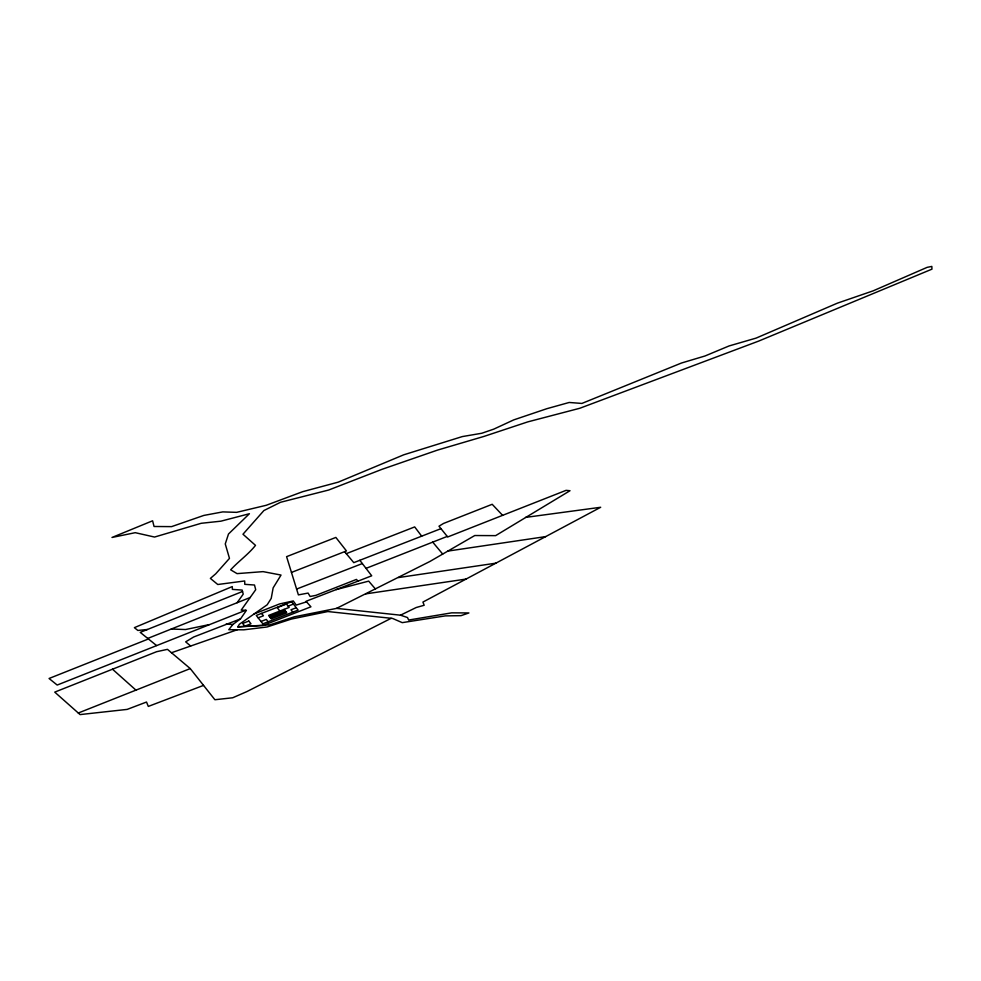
<?xml version="1.0" encoding="UTF-8"?>
<svg xmlns="http://www.w3.org/2000/svg" width="981" height="981" viewBox="0 0 981 981"><rect width="100%" height="100%" fill="white"/><g stroke="black" fill="none" stroke-linecap="round" stroke-linejoin="round"><path stroke-width="1.47" d="M237.819 626.847L239.389 624.247L267.175 604.787L271.222 598.398L273.147 587.877L281.032 575.062L263.092 571.629L237.059 573.627L230.658 569.826C238.542 561.206 248.267 554.51 255.501 545.362L242.981 534.228L263.901 510.537L280.554 502.272L328.574 490.059L382.136 469.274L437.501 450.107L483.989 436.41L527.827 421.867L579.832 408.255L758.583 341.13L931.95 269.162L931.84 266.415L927.131 267.359L873.188 290.83L837.345 303.178L756.081 338.114L729.067 345.95L705.02 355.98L681.513 363.007L581.88 403.436L569.188 402.468L546.92 408.672L513.701 419.905L493.799 429.126L481.806 433.246L462.309 436.582L403.78 454.792L338.273 482.137L302.688 491.677L266.231 505.289L236.629 512.352L222.773 511.898L203.827 515.43L171.601 526.625L154.054 526.49L152.607 520.788L111.993 537.465L135.243 532.683L154.544 537.048L201.203 523.29L220.884 521.181L249.407 513.725L228.499 534.007L225.262 543.94L229.48 558.373L215.771 573.762L210.388 578.41L217.77 584.504L244.686 580.96L244.784 584.333L254.496 585.019L255.71 589.716L241.167 610.145L246.427 610.329L240.578 618.803L232.877 624.456L228.794 629.704L243.84 629.814L267.053 626.994L291.418 619.048L327.838 611.543L392.572 618.447L402.247 622.641L445.264 615.896L461.009 615.663L468.906 612.941L451.726 612.843L408.66 620.053L407.507 617.54L400.493 615.185L336.569 608.379L294.288 616.828L269.983 624.823L237.819 626.847L262.957 625.51L310.94 606.81L306.047 601.292L371.713 575.798L359.831 560.298M237.108 602.726L243.227 594.143L242.184 590.084L232.374 589.397L232.276 586.577L134.372 627.656L137.843 630.452L147.395 629.495M391.174 618.3L247.016 691.531L232.705 697.773L214.888 699.735L190.253 668.588L167.469 649.348L156.617 651.703L54.74 692.12L80.086 714.585L127.174 709.398L146.512 702.04L148.315 706.418L203.545 685.388M336.569 608.379L429.96 561.439L474.779 535.528L495.638 535.638L569.998 490.721L566.062 490.353L447.692 536.975L438.985 526.208L443.51 523.462L492.192 504.295L502.615 515.344M400.493 615.185L416.226 607.509L424.172 605.265L422.921 602.076L600.679 507.275L525.546 517.404M242.54 591.482L140.222 632.365L156.555 645.535M147.739 638.435L250.155 597.515M148.413 638.974L49.05 678.484L57.192 685.057L245.618 610.305M240.406 618.925L193.637 637.012L185.679 641.844L190.645 646.038M78.284 713.015L190.253 668.588M366.023 568.367L447.152 536.448M254.079 613.959L279.622 603.928L293.282 600.948L296.237 605.093L306.538 601.844M291.467 572.426L346.452 550.942L335.858 537.429L286.587 556.656L298.396 594.891L308.083 593.076L310.131 596.485L315.894 595.357L356.41 579.428L358.053 581.095M344.65 551.641L346.293 553.652L414.681 526.92L421.683 536.166M440.923 528.661L353.785 562.653L346.293 553.652M286.452 604.002L277.194 607.619L279.867 611.028M258.15 617.834L263.423 615.774L261.559 613.395M288.132 606.135L293.417 604.075M269.505 616.559L284.944 610.538M261.007 621.476L266.292 619.416L268.156 621.782M270.4 617.699L285.839 611.678M296.274 607.717L290.989 609.777L292.853 612.156M296.593 589.066L362.332 563.56M171.479 652.733L237.243 629.765M336.189 589.593L368.684 581.132L375.478 589.054M209.137 624.627L185.495 629.544L171.27 629.029M447.876 551.089L545.694 536.607M398.458 577.564L495.846 563.18M365.79 593.861L466.024 579.084M226.133 624.112L232.877 624.456M112.496 669.201L135.954 690.134M432.719 542.125L442.701 554.069M286.256 603.756L289.137 607.423L268.622 615.418L271.296 618.827L286.734 612.818L284.049 609.397M291.541 601.696L256.274 615.455L262.871 623.842L298.138 610.096L291.541 601.696M248.843 621.047L242.663 623.45L244.809 626.185L250.989 623.781L248.843 621.047"/></g></svg>
